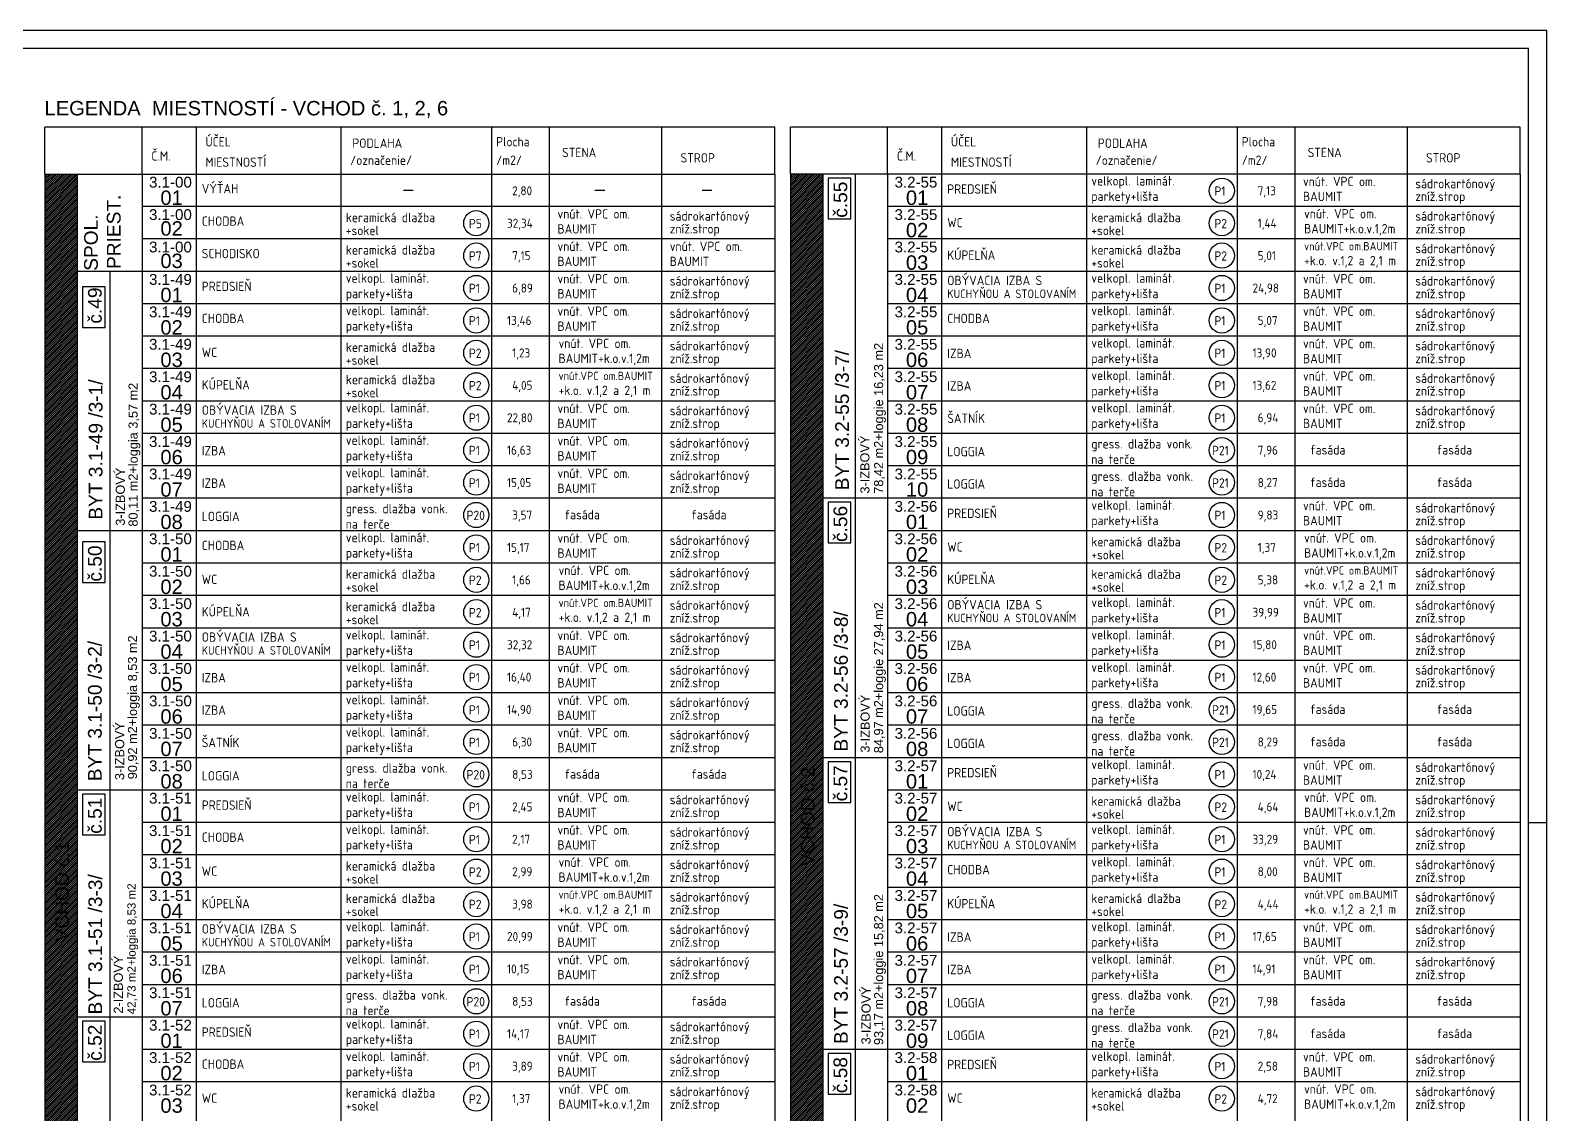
# Model space of a CAD drawing. Extents: x 4511820 to 5180432, y -1526536 to -944957.
# Drawn here: x 5043985 to 5065037, y -1148524 to -1133488 of the extents above; entities that cross this region are included whole.
import ezdxf

# ---------------------------------------------------------------- set-up
doc = ezdxf.new("R2010")
doc.units = 0
doc.header["$MEASUREMENT"] = 0
for name, color, linetype in [('MÚRY', 1, 'CONTINUOUS'), ('TENKÁ', 7, 'CONTINUOUS'), ('ŠRAFY', 82, 'CONTINUOUS')]:
    doc.layers.add(name, color=color, linetype=linetype)
doc.styles.add('ARIAL', font='arial.ttf')
doc.styles.add('Style-Arial', font='arial.ttf')
doc.styles.add('STYLE1', font='isocp.shx')

msp = doc.modelspace()

# ---------------------------------------------------------------- hatches: boundary and pattern name
at = {"layer": 'ŠRAFY'}
h = msp.add_hatch(dxfattribs=at)
h.set_pattern_fill('ANSI31', color=132, scale=150)
h.set_pattern_definition([(45, (150, 220.894), (-13.25825215, 13.25825215), [])])
h.paths.add_polyline_path([(5044187, -1155283.522), (5044637, -1155283.522), (5044637, -1135483.522), (5044187, -1135483.522)])
h.paths.add_polyline_path([(5044281.769, -1146178.577), (5044281.769, -1144747.097), (5044573.379, -1144747.097), (5044573.379, -1146178.577)], flags=24)
h = msp.add_hatch(dxfattribs=at)
h.set_pattern_fill('ANSI31', color=213, scale=150)
h.set_pattern_definition([(45, (0, 220.894), (-13.25825215, 13.25825215), [])])
h.paths.add_polyline_path([(5054987, -1152133.522), (5054987, -1135483.522), (5054537, -1135483.522), (5054537, -1152133.522)])
h.paths.add_polyline_path([(5054631.769, -1145140.077), (5054631.769, -1143673.863), (5054923.379, -1143673.863), (5054923.379, -1145140.077)], flags=24)

# ---------------------------------------------------------------- linework, layer by layer
at = {"layer": 'MÚRY', "ltscale": 0.25}
for p, q in [((5054319.714, -1134833.522), (5044187, -1134833.522)), ((5044187, -1135483.522), (5044187, -1134833.522)), ((5045537, -1135483.522), (5045537, -1134833.522)), ((5054319.714, -1135483.522), (5054319.714, -1134833.522)), ((5064669.714, -1134833.522), (5054537, -1134833.522)), ((5054537, -1135483.522), (5054537, -1134833.522)), ((5055887, -1135483.522), (5055887, -1134833.522)), ((5064669.714, -1135483.522), (5064669.714, -1134833.522)), ((5044187, -1135483.522), (5054319.714, -1135483.522)), ((5064669.714, -1135483.522), (5054537, -1135483.522)), ((5054319.714, -1136833.522), (5044637, -1136833.522)), ((5064669.714, -1139983.522), (5054987, -1139983.522)), ((5054319.714, -1140433.522), (5044637, -1140433.522)), ((5064669.714, -1143583.522), (5054987, -1143583.522)), ((5054319.714, -1144033.522), (5044637, -1144033.522)), ((5054319.714, -1147183.522), (5044637, -1147183.522)), ((5064669.714, -1147633.522), (5054987, -1147633.522))]:
    msp.add_line(p, q, dxfattribs=at)
at = {"layer": 'TENKÁ', "color": 7}
for p, q in [((5065037, -1133488.497), (4975746, -1133488.497)), ((5065037, -1174183.522), (5065037, -1133488.497)), ((5064787, -1133738.497), (4975996, -1133738.497)), ((5064787, -1173933.522), (5064787, -1133738.497))]:
    msp.add_line(p, q, dxfattribs=at)
at = {"layer": 'TENKÁ', "linetype": 'Continuous'}
for p, q in [((5046287, -1134833.522), (5046287, -1161583.522)), ((5056637, -1134833.522), (5056637, -1159333.522)), ((5054319.714, -1135933.522), (5045537, -1135933.522)), ((5054319.714, -1136383.522), (5045537, -1136383.522))]:
    msp.add_line(p, q, dxfattribs=at)
at = {"layer": 'TENKÁ', "ltscale": 0.25}
for p, q in [((5048296.88, -1134833.522), (5048296.88, -1161583.522)), ((5050390.188, -1134833.522), (5050390.188, -1161583.522)), ((5051195.393, -1161583.522), (5051195.393, -1134833.522)), ((5052754.225, -1161583.522), (5052754.225, -1134833.522)), ((5058646.88, -1134833.522), (5058646.88, -1159333.522)), ((5060740.188, -1134833.522), (5060740.188, -1159333.522)), ((5061545.393, -1159333.522), (5061545.393, -1134833.522)), ((5063104.225, -1159333.522), (5063104.225, -1134833.522)), ((5044187, -1135483.522), (5044187, -1161583.522)), ((5044637, -1135483.522), (5044637, -1161583.522)), ((5045537, -1135483.522), (5045537, -1161583.522)), ((5054319.714, -1135483.522), (5054319.714, -1161583.522)), ((5054537, -1135483.522), (5054537, -1159333.522)), ((5054987, -1135483.522), (5054987, -1159333.522)), ((5055437, -1135483.522), (5055437, -1152133.522)), ((5055887, -1135483.522), (5055887, -1159333.522)), ((5064669.714, -1135483.522), (5064669.714, -1159333.522)), ((5064034.174, -1135933.522), (5055887, -1135933.522)), ((5064669.714, -1135933.522), (5055887, -1135933.522)), ((5064034.174, -1136383.522), (5055887, -1136383.522)), ((5064669.714, -1136383.522), (5055887, -1136383.522)), ((5045087, -1136833.522), (5045087, -1155283.522)), ((5064034.174, -1136833.522), (5055887, -1136833.522)), ((5064669.714, -1136833.522), (5055887, -1136833.522)), ((5053684.174, -1137283.522), (5045537, -1137283.522)), ((5054319.714, -1137283.522), (5045537, -1137283.522)), ((5064034.174, -1137283.522), (5055887, -1137283.522)), ((5064669.714, -1137283.522), (5055887, -1137283.522)), ((5053684.174, -1137733.522), (5045537, -1137733.522)), ((5054319.714, -1137733.522), (5045537, -1137733.522)), ((5064034.174, -1137733.522), (5055887, -1137733.522)), ((5064669.714, -1137733.522), (5055887, -1137733.522)), ((5053684.174, -1138183.522), (5045537, -1138183.522)), ((5054319.714, -1138183.522), (5045537, -1138183.522)), ((5064669.714, -1138183.522), (5055887, -1138183.522)), ((5053684.174, -1138633.522), (5045537, -1138633.522)), ((5054319.714, -1138633.522), (5045537, -1138633.522)), ((5064669.714, -1138633.522), (5055887, -1138633.522)), ((5053684.174, -1139083.522), (5045537, -1139083.522)), ((5054319.714, -1139083.522), (5045537, -1139083.522)), ((5064669.714, -1139083.522), (5055887, -1139083.522)), ((5054319.714, -1139533.522), (5045537, -1139533.522)), ((5064669.714, -1139533.522), (5055887, -1139533.522)), ((5054319.714, -1139983.522), (5045537, -1139983.522)), ((5064034.174, -1140433.522), (5055887, -1140433.522)), ((5064669.714, -1140433.522), (5055887, -1140433.522)), ((5053684.174, -1140883.522), (5045537, -1140883.522)), ((5054319.714, -1140883.522), (5045537, -1140883.522)), ((5064034.174, -1140883.522), (5055887, -1140883.522)), ((5064669.714, -1140883.522), (5055887, -1140883.522)), ((5053684.174, -1141333.522), (5045537, -1141333.522)), ((5054319.714, -1141333.522), (5045537, -1141333.522)), ((5064034.174, -1141333.522), (5055887, -1141333.522)), ((5064669.714, -1141333.522), (5055887, -1141333.522)), ((5053684.174, -1141783.522), (5045537, -1141783.522)), ((5054319.714, -1141783.522), (5045537, -1141783.522)), ((5064034.174, -1141783.522), (5055887, -1141783.522)), ((5064669.714, -1141783.522), (5055887, -1141783.522)), ((5053684.174, -1142233.522), (5045537, -1142233.522)), ((5054319.714, -1142233.522), (5045537, -1142233.522)), ((5064034.174, -1142233.522), (5055887, -1142233.522)), ((5064669.714, -1142233.522), (5055887, -1142233.522)), ((5053684.174, -1142683.522), (5045537, -1142683.522)), ((5054319.714, -1142683.522), (5045537, -1142683.522)), ((5064669.714, -1142683.522), (5055887, -1142683.522)), ((5054319.714, -1143133.522), (5045537, -1143133.522)), ((5064669.714, -1143133.522), (5055887, -1143133.522)), ((5054319.714, -1143583.522), (5045537, -1143583.522)), ((5064034.174, -1144033.522), (5055887, -1144033.522)), ((5064669.714, -1144033.522), (5055887, -1144033.522)), ((5054319.714, -1144483.522), (5045537, -1144483.522)), ((5064034.174, -1144483.522), (5055887, -1144483.522)), ((5064669.714, -1144483.522), (5055887, -1144483.522)), ((5064787, -1144483.522), (5065037, -1144483.522)), ((5053684.174, -1144933.522), (5045537, -1144933.522)), ((5054319.714, -1144933.522), (5045537, -1144933.522)), ((5064034.174, -1144933.522), (5055887, -1144933.522)), ((5064669.714, -1144933.522), (5055887, -1144933.522)), ((5053684.174, -1145383.522), (5045537, -1145383.522)), ((5054319.714, -1145383.522), (5045537, -1145383.522)), ((5064034.174, -1145383.522), (5055887, -1145383.522)), ((5064669.714, -1145383.522), (5055887, -1145383.522)), ((5053684.174, -1145833.522), (5045537, -1145833.522)), ((5054319.714, -1145833.522), (5045537, -1145833.522)), ((5064034.174, -1145833.522), (5055887, -1145833.522)), ((5064669.714, -1145833.522), (5055887, -1145833.522)), ((5053684.174, -1146283.522), (5045537, -1146283.522)), ((5054319.714, -1146283.522), (5045537, -1146283.522)), ((5064669.714, -1146283.522), (5055887, -1146283.522)), ((5053684.174, -1146733.522), (5045537, -1146733.522)), ((5054319.714, -1146733.522), (5045537, -1146733.522)), ((5064669.714, -1146733.522), (5055887, -1146733.522)), ((5064669.714, -1147183.522), (5055887, -1147183.522)), ((5053684.174, -1147633.522), (5045537, -1147633.522)), ((5054319.714, -1147633.522), (5045537, -1147633.522)), ((5053684.174, -1148083.522), (5045537, -1148083.522)), ((5054319.714, -1148083.522), (5045537, -1148083.522)), ((5064034.174, -1148083.522), (5055887, -1148083.522)), ((5064669.714, -1148083.522), (5055887, -1148083.522))]:
    msp.add_line(p, q, dxfattribs=at)
at = {"layer": 'TENKÁ'}
for p, q in [((5049164.714, -1135708.606), (5049302.214, -1135708.606)), ((5051823.714, -1135708.606), (5051961.214, -1135708.606)), ((5053310.714, -1135708.606), (5053448.214, -1135708.606))]:
    msp.add_line(p, q, dxfattribs=at)
at = {"layer": 'TENKÁ', "ltscale": 0.25}
for points in [[(5055376.214, -1135539.106), (5055060.214, -1135539.106), (5055060.214, -1136103.606), (5055376.214, -1136103.606)], [(5055376.214, -1140039.106), (5055060.214, -1140039.106), (5055060.214, -1140603.606), (5055376.214, -1140603.606)], [(5055376.214, -1143639.106), (5055060.214, -1143639.106), (5055060.214, -1144203.606), (5055376.214, -1144203.606)], [(5045026.214, -1144089.106), (5044710.214, -1144089.106), (5044710.214, -1144653.606), (5045026.214, -1144653.606)], [(5045026.214, -1147239.106), (5044710.214, -1147239.106), (5044710.214, -1147803.606), (5045026.214, -1147803.606)], [(5055376.214, -1147689.106), (5055060.214, -1147689.106), (5055060.214, -1148253.606), (5055376.214, -1148253.606)]]:
    msp.add_lwpolyline(points, close=True, dxfattribs=at)
at = {"layer": 'TENKÁ'}
for points in [[(5045026.214, -1137046.106), (5044710.214, -1137046.106), (5044710.214, -1137610.606), (5045026.214, -1137610.606)], [(5045026.214, -1140588.606), (5044710.214, -1140588.606), (5044710.214, -1141153.106), (5045026.214, -1141153.106)]]:
    msp.add_lwpolyline(points, close=True, dxfattribs=at)
at = {"layer": 'TENKÁ', "ltscale": 0.25}
for centre in [(5060526.714, -1135714.797), (5050176.714, -1136164.797), (5060526.714, -1136164.797), (5050176.714, -1136614.797), (5060526.714, -1136614.797), (5050176.714, -1137064.797), (5060526.714, -1137064.797), (5050176.714, -1137514.797), (5060526.714, -1137514.797), (5050176.714, -1137964.797), (5060526.714, -1137964.797), (5050176.714, -1138414.797), (5060526.714, -1138414.797), (5050176.714, -1138864.797), (5060526.714, -1138864.797), (5050176.714, -1139314.797), (5060526.714, -1139314.797), (5050176.714, -1139764.797), (5060526.714, -1139764.797), (5050176.714, -1140214.797), (5060526.714, -1140214.797), (5050176.714, -1140664.797), (5060526.714, -1140664.797), (5050176.714, -1141114.797), (5060526.714, -1141114.797), (5050176.714, -1141564.797), (5060526.714, -1141564.797), (5050176.714, -1142014.797), (5060526.714, -1142014.797), (5050176.714, -1142464.797), (5060526.714, -1142464.797), (5050176.714, -1142914.797), (5060526.714, -1142914.797), (5050176.714, -1143364.797), (5060526.714, -1143364.797), (5050176.714, -1143814.797), (5060526.714, -1143814.797), (5050176.714, -1144264.797), (5060526.714, -1144264.797), (5050176.714, -1144714.797), (5060526.714, -1144714.797), (5050176.714, -1145164.797), (5060526.714, -1145164.797), (5050176.714, -1145614.797), (5060526.714, -1145614.797), (5050176.714, -1146064.797), (5060526.714, -1146064.797), (5050176.714, -1146514.797), (5060526.714, -1146514.797), (5050176.714, -1146964.797), (5060526.714, -1146964.797), (5050176.714, -1147414.797), (5060526.714, -1147414.797), (5050176.714, -1147864.797), (5060526.714, -1147864.797), (5050176.714, -1148314.797), (5060526.714, -1148314.797)]:
    msp.add_circle(centre, 175, dxfattribs=at)

# ---------------------------------------------------------------- texts
at = {"layer": 'MÚRY', "color": 0, "ltscale": 0.25, "style": 'Style-Arial'}
msp.add_text('LEGENDA  MIESTNOSTÍ - VCHOD č. 1, 2, 6  ', height=200, dxfattribs=at).set_placement((5044182.203, -1134668.801))
at = {"layer": 'TENKÁ', "linetype": 'Continuous', "style": 'STYLE1'}
for s, height, p in [('ÚČEL ', 130, (5046416.135, -1135099.742)), ('PODLAHA', 130, (5048455.452, -1135119.761)), ('Plocha', 130, (5050453.09, -1135098.908)), ('ÚČEL ', 130, (5056766.135, -1135099.742)), ('PODLAHA', 130, (5058805.452, -1135119.761)), ('Plocha', 130, (5060803.09, -1135098.908)), ('Č.M.', 130, (5045666.135, -1135297.305)), ('MIESTNOSTÍ', 130, (5046416.135, -1135383.202)), ('/označenie/', 130, (5048425.958, -1135356.122)), ('/m2/', 130, (5050453.09, -1135356.122)), ('STENA', 130, (5051368.395, -1135249.053)), ('STROP', 130, (5053012.338, -1135323.168)), ('Č.M.', 130, (5056016.135, -1135297.305)), ('MIESTNOSTÍ', 130, (5056766.135, -1135383.202)), ('/označenie/', 130, (5058775.958, -1135356.122)), ('/m2/', 130, (5060803.09, -1135356.122)), ('STENA', 130, (5061718.395, -1135249.053)), ('STROP', 130, (5063362.338, -1135323.168)), ('VÝŤAH', 130, (5046365.377, -1135751.72)), ('PREDSIEŇ', 130, (5056715.377, -1135756.397)), ('CHODBA', 130, (5046365.377, -1136201.72)), ('keramická dlažba', 130, (5048365.45, -1136150.93)), ('WC', 130, (5056715.377, -1136222.677)), ('+sokel', 130, (5048365.45, -1136331.412)), ('SCHODISKO', 130, (5046365.377, -1136651.72)), ('keramická dlažba', 130, (5048365.45, -1136600.93)), ('KÚPELŇA', 130, (5056715.377, -1136673.747)), ('+sokel', 130, (5048365.45, -1136781.412)), ('PREDSIEŇ', 130, (5046365.377, -1137106.397)), ('OBÝVACIA IZBA S ', 130, (5056715.377, -1137024.474)), ('KUCHYŇOU A STOLOVANÍM', 118, (5056715.377, -1137203.474)), ('CHODBA', 130, (5046365.377, -1137551.72)), ('CHODBA', 130, (5056715.377, -1137551.72)), ('WC', 130, (5046365.377, -1138022.677)), ('IZBA', 130, (5056715.377, -1138038.111)), ('KÚPELŇA', 130, (5046365.377, -1138473.747)), ('IZBA', 130, (5056715.377, -1138488.111)), ('OBÝVACIA IZBA S ', 130, (5046365.377, -1138824.474)), ('KUCHYŇOU A STOLOVANÍM', 118, (5046365.377, -1139003.474)), ('ŠATNÍK', 130, (5056715.377, -1138938.111)), ('IZBA', 130, (5046365.377, -1139388.111)), ('LOGGIA', 130, (5056715.377, -1139399.474)), ('IZBA', 130, (5046365.377, -1139838.111)), ('LOGGIA', 130, (5056715.377, -1139849.474)), ('PREDSIEŇ', 130, (5056715.377, -1140256.397)), ('LOGGIA', 130, (5046365.377, -1140299.474)), ('CHODBA', 130, (5046365.377, -1140701.72)), ('WC', 130, (5056715.377, -1140722.677)), ('WC', 130, (5046365.377, -1141172.677)), ('KÚPELŇA', 130, (5056715.377, -1141173.747)), ('OBÝVACIA IZBA S ', 130, (5056715.377, -1141524.474)), ('KÚPELŇA', 130, (5046365.377, -1141623.747)), ('KUCHYŇOU A STOLOVANÍM', 118, (5056715.377, -1141703.474)), ('OBÝVACIA IZBA S ', 130, (5046365.377, -1141974.474)), ('KUCHYŇOU A STOLOVANÍM', 118, (5046365.377, -1142153.474)), ('IZBA', 130, (5056715.377, -1142088.111)), ('IZBA', 130, (5046365.377, -1142538.111)), ('IZBA', 130, (5056715.377, -1142538.111)), ('IZBA', 130, (5046365.377, -1142988.111)), ('LOGGIA', 130, (5056715.377, -1142999.474)), ('ŠATNÍK', 130, (5046365.377, -1143438.111)), ('LOGGIA', 130, (5056715.377, -1143449.474)), ('PREDSIEŇ', 130, (5056715.377, -1143856.397)), ('LOGGIA', 130, (5046365.377, -1143899.474)), ('PREDSIEŇ', 130, (5046365.377, -1144306.397)), ('WC', 130, (5056715.377, -1144322.677)), ('OBÝVACIA IZBA S ', 130, (5056715.377, -1144674.474)), ('CHODBA', 130, (5046365.377, -1144751.72)), ('KUCHYŇOU A STOLOVANÍM', 118, (5056715.377, -1144853.474)), ('WC', 130, (5046365.377, -1145222.677)), ('CHODBA', 130, (5056715.377, -1145201.72)), ('KÚPELŇA', 130, (5046365.377, -1145673.747)), ('KÚPELŇA', 130, (5056715.377, -1145673.747)), ('OBÝVACIA IZBA S ', 130, (5046365.377, -1146024.474)), ('IZBA', 130, (5056715.377, -1146138.111)), ('KUCHYŇOU A STOLOVANÍM', 118, (5046365.377, -1146203.474)), ('IZBA', 130, (5046365.377, -1146588.111)), ('IZBA', 130, (5056715.377, -1146588.111)), ('IZBA', 130, (5056715.377, -1146588.111)), ('LOGGIA', 130, (5046365.377, -1147049.474)), ('LOGGIA', 130, (5056715.377, -1147049.474)), ('PREDSIEŇ', 130, (5046365.377, -1147456.397)), ('LOGGIA', 130, (5056715.377, -1147499.474)), ('CHODBA', 130, (5046365.377, -1147901.72)), ('PREDSIEŇ', 130, (5056715.377, -1147906.397)), ('WC', 130, (5046365.377, -1148372.677)), ('WC', 130, (5056715.377, -1148372.677))]:
    msp.add_text(s, height=height, dxfattribs=at).set_placement(p)
at = {"layer": 'TENKÁ', "ltscale": 0.25, "style": 'STYLE1'}
for s, height, p in [('velkopl. laminát.', 130, (5058715.45, -1135642.397)), (' 2,80', 125, (5050603.607, -1135777.807)), ('parkety+lišta', 130, (5058715.45, -1135856.054)), ('P1', 130, (5060423.95, -1135785.054)), (' 7,13', 125, (5060953.607, -1135777.807)), ('vnút. VPC om.', 130, (5061654.107, -1135651.307)), ('sádrokartónový', 130, (5063212.939, -1135681.185)), ('zníž.strop', 130, (5063212.939, -1135857.895)), ('BAUMIT', 130, (5061654.107, -1135859.415)), ('P5', 130, (5050073.95, -1136235.054)), ('32,34', 125, (5050603.607, -1136227.807)), ('vnút. VPC om.', 130, (5051304.107, -1136101.307)), ('sádrokartónový', 130, (5052862.939, -1136131.185)), ('keramická dlažba', 130, (5058715.45, -1136150.93)), ('P2', 130, (5060423.95, -1136235.054)), (' 1,44', 125, (5060953.607, -1136227.807)), ('vnút. VPC om.', 130, (5061669.141, -1136098.244)), ('sádrokartónový', 130, (5063212.939, -1136131.185)), ('BAUMIT', 130, (5051304.107, -1136309.415)), ('zníž.strop', 130, (5052862.939, -1136307.895)), ('+sokel', 130, (5058715.45, -1136331.412)), ('BAUMIT+k.o.v.1,2m', 130, (5061669.141, -1136306.352)), ('zníž.strop', 130, (5063212.939, -1136307.895)), ('P7', 130, (5050073.95, -1136685.054)), (' 7,15', 125, (5050603.607, -1136677.807)), ('vnút. VPC om.', 130, (5051304.107, -1136551.307)), ('vnút. VPC om.', 130, (5052862.939, -1136551.307)), ('keramická dlažba', 130, (5058715.45, -1136600.93)), ('P2', 130, (5060423.95, -1136685.054)), (' 5,01', 125, (5060953.607, -1136677.807)), ('vnút.VPC om.BAUMIT', 115, (5061669.141, -1136541.936)), ('sádrokartónový', 130, (5063212.939, -1136581.185)), ('BAUMIT', 130, (5051304.107, -1136759.415)), ('BAUMIT', 130, (5052862.939, -1136759.415)), ('+sokel', 130, (5058715.45, -1136781.412)), ('+k.o. v.1,2 a 2,1 m', 130, (5061669.141, -1136750.045)), ('zníž.strop', 130, (5063212.939, -1136757.895)), ('velkopl. laminát.', 130, (5048365.45, -1136992.397)), ('vnút. VPC om.', 130, (5051304.107, -1137001.307)), ('sádrokartónový', 130, (5052862.939, -1137031.185)), ('velkopl. laminát.', 130, (5058715.45, -1136992.397)), ('vnút. VPC om.', 130, (5061654.107, -1137001.307)), ('sádrokartónový', 130, (5063212.939, -1137031.185)), ('parkety+lišta', 130, (5048365.45, -1137206.054)), ('P1', 130, (5050073.95, -1137135.054)), (' 6,89', 125, (5050603.607, -1137127.807)), ('BAUMIT', 130, (5051304.107, -1137209.415)), ('zníž.strop', 130, (5052862.939, -1137207.895)), ('parkety+lišta', 130, (5058715.45, -1137206.054)), ('P1', 130, (5060423.95, -1137135.054)), ('24,98', 125, (5060953.607, -1137127.807)), ('BAUMIT', 130, (5061654.107, -1137209.415)), ('zníž.strop', 130, (5063212.939, -1137207.895)), ('velkopl. laminát.', 130, (5048365.45, -1137442.397)), ('vnút. VPC om.', 130, (5051304.107, -1137451.307)), ('sádrokartónový', 130, (5052862.939, -1137481.185)), ('velkopl. laminát.', 130, (5058715.45, -1137442.397)), ('vnút. VPC om.', 130, (5061654.107, -1137451.307)), ('sádrokartónový', 130, (5063212.939, -1137481.185)), ('parkety+lišta', 130, (5048365.45, -1137656.054)), ('P1', 130, (5050073.95, -1137585.054)), ('13,46', 125, (5050603.607, -1137577.807)), ('BAUMIT', 130, (5051304.107, -1137659.415)), ('zníž.strop', 130, (5052862.939, -1137657.895)), ('parkety+lišta', 130, (5058715.45, -1137656.054)), ('P1', 130, (5060423.95, -1137585.054)), (' 5,07', 125, (5060953.607, -1137577.807)), ('BAUMIT', 130, (5061654.107, -1137659.415)), ('zníž.strop', 130, (5063212.939, -1137657.895)), ('keramická dlažba', 130, (5048365.45, -1137950.93)), ('vnút. VPC om.', 130, (5051319.141, -1137898.244)), ('sádrokartónový', 130, (5052862.939, -1137931.185)), ('velkopl. laminát.', 130, (5058715.45, -1137892.397)), ('vnút. VPC om.', 130, (5061654.107, -1137901.307)), ('sádrokartónový', 130, (5063212.939, -1137931.185)), ('+sokel', 130, (5048365.45, -1138131.412)), ('P2', 130, (5050073.95, -1138035.054)), (' 1,23', 125, (5050603.607, -1138027.807)), ('BAUMIT+k.o.v.1,2m', 130, (5051319.141, -1138106.352)), ('zníž.strop', 130, (5052862.939, -1138107.895)), ('parkety+lišta', 130, (5058715.45, -1138106.054)), ('P1', 130, (5060423.95, -1138035.054)), ('13,90', 125, (5060953.607, -1138027.807)), ('BAUMIT', 130, (5061654.107, -1138109.415)), ('zníž.strop', 130, (5063212.939, -1138107.895)), ('vnút.VPC om.BAUMIT', 115, (5051319.141, -1138341.936)), ('sádrokartónový', 130, (5052862.939, -1138381.185)), ('velkopl. laminát.', 130, (5058715.45, -1138342.397)), ('vnút. VPC om.', 130, (5061654.107, -1138351.307)), ('sádrokartónový', 130, (5063212.939, -1138381.185)), ('+sokel', 130, (5048365.45, -1138581.412)), ('keramická dlažba', 130, (5048365.45, -1138400.93)), ('P2', 130, (5050073.95, -1138485.054)), (' 4,05', 125, (5050603.607, -1138477.807)), ('+k.o. v.1,2 a 2,1 m', 130, (5051319.141, -1138550.045)), ('zníž.strop', 130, (5052862.939, -1138557.895)), ('parkety+lišta', 130, (5058715.45, -1138556.054)), ('P1', 130, (5060423.95, -1138485.054)), ('13,62', 125, (5060953.607, -1138477.807)), ('BAUMIT', 130, (5061654.107, -1138559.415)), ('zníž.strop', 130, (5063212.939, -1138557.895)), ('velkopl. laminát.', 130, (5048365.45, -1138792.397)), ('vnút. VPC om.', 130, (5051304.107, -1138801.307)), ('velkopl. laminát.', 130, (5058715.45, -1138792.397)), ('vnút. VPC om.', 130, (5061654.107, -1138801.307)), ('parkety+lišta', 130, (5048365.45, -1139006.054)), ('P1', 130, (5050073.95, -1138935.054)), ('22,80', 125, (5050603.607, -1138927.807)), ('BAUMIT', 130, (5051304.107, -1139009.415)), ('sádrokartónový', 130, (5052862.939, -1138831.185)), ('zníž.strop', 130, (5052862.939, -1139007.895)), ('parkety+lišta', 130, (5058715.45, -1139006.054)), ('P1', 130, (5060423.95, -1138935.054)), (' 6,94', 125, (5060953.607, -1138927.807)), ('BAUMIT', 130, (5061654.107, -1139009.415)), ('sádrokartónový', 130, (5063212.939, -1138831.185)), ('zníž.strop', 130, (5063212.939, -1139007.895)), ('velkopl. laminát.', 130, (5048365.45, -1139242.397)), ('P1', 130, (5050073.95, -1139385.054)), ('16,63', 125, (5050603.607, -1139377.807)), ('vnút. VPC om.', 130, (5051304.107, -1139251.307)), ('sádrokartónový', 130, (5052862.939, -1139281.185)), ('gress. dlažba vonk.', 130, (5058715.45, -1139292.397)), ('P21', 130, (5060390.95, -1139385.054)), (' 7,96', 125, (5060953.607, -1139377.807)), ('fasáda', 130, (5061754.107, -1139375.571)), ('fasáda', 130, (5063512.939, -1139375.571)), ('parkety+lišta', 130, (5048365.45, -1139456.054)), ('BAUMIT', 130, (5051304.107, -1139459.415)), ('zníž.strop', 130, (5052862.939, -1139457.895)), ('na terče', 130, (5058715.45, -1139506.054)), ('velkopl. laminát.', 130, (5048365.45, -1139692.397)), ('P1', 130, (5050073.95, -1139835.054)), ('15,05', 125, (5050603.607, -1139827.807)), ('vnút. VPC om.', 130, (5051304.107, -1139701.307)), ('sádrokartónový', 130, (5052862.939, -1139731.185)), ('gress. dlažba vonk.', 130, (5058715.45, -1139742.397)), ('P21', 130, (5060390.95, -1139835.054)), (' 8,27', 125, (5060953.607, -1139827.807)), ('fasáda', 130, (5061754.107, -1139825.571)), ('fasáda', 130, (5063512.939, -1139825.571)), ('parkety+lišta', 130, (5048365.45, -1139906.054)), ('BAUMIT', 130, (5051304.107, -1139909.415)), ('zníž.strop', 130, (5052862.939, -1139907.895)), ('na terče', 130, (5058715.45, -1139956.054)), ('gress. dlažba vonk.', 130, (5048365.45, -1140192.397)), ('fasáda', 130, (5051404.107, -1140275.571)), ('fasáda', 130, (5053162.939, -1140275.571)), ('velkopl. laminát.', 130, (5058715.45, -1140142.397)), ('vnút. VPC om.', 130, (5061654.107, -1140151.307)), ('sádrokartónový', 130, (5063212.939, -1140181.185)), ('na terče', 130, (5048365.45, -1140406.054)), ('P20', 130, (5050040.95, -1140285.054)), (' 3,57', 125, (5050603.607, -1140277.807)), ('parkety+lišta', 130, (5058715.45, -1140356.054)), ('P1', 130, (5060423.95, -1140285.054)), (' 9,83', 125, (5060953.607, -1140277.807)), ('BAUMIT', 130, (5061654.107, -1140359.415)), ('zníž.strop', 130, (5063212.939, -1140357.895)), ('velkopl. laminát.', 130, (5048365.45, -1140592.397)), ('vnút. VPC om.', 130, (5051304.107, -1140601.307)), ('sádrokartónový', 130, (5052862.939, -1140631.185)), ('keramická dlažba', 130, (5058715.45, -1140650.93)), ('vnút. VPC om.', 130, (5061669.141, -1140598.244)), ('sádrokartónový', 130, (5063212.939, -1140631.185)), ('parkety+lišta', 130, (5048365.45, -1140806.054)), ('P1', 130, (5050073.95, -1140735.054)), ('15,17', 125, (5050603.607, -1140727.807)), ('BAUMIT', 130, (5051304.107, -1140809.415)), ('zníž.strop', 130, (5052862.939, -1140807.895)), ('+sokel', 130, (5058715.45, -1140831.412)), ('P2', 130, (5060423.95, -1140735.054)), (' 1,37', 125, (5060953.607, -1140727.807)), ('BAUMIT+k.o.v.1,2m', 130, (5061669.141, -1140806.352)), ('zníž.strop', 130, (5063212.939, -1140807.895)), ('keramická dlažba', 130, (5048365.45, -1141100.93)), ('vnút. VPC om.', 130, (5051319.141, -1141048.244)), ('sádrokartónový', 130, (5052862.939, -1141081.185)), ('keramická dlažba', 130, (5058715.45, -1141100.93)), ('vnút.VPC om.BAUMIT', 115, (5061669.141, -1141041.936)), ('sádrokartónový', 130, (5063212.939, -1141081.185)), ('+sokel', 130, (5048365.45, -1141281.412)), ('P2', 130, (5050073.95, -1141185.054)), (' 1,66', 125, (5050603.607, -1141177.807)), ('BAUMIT+k.o.v.1,2m', 130, (5051319.141, -1141256.352)), ('zníž.strop', 130, (5052862.939, -1141257.895)), ('+sokel', 130, (5058715.45, -1141281.412)), ('P2', 130, (5060423.95, -1141185.054)), (' 5,38', 125, (5060953.607, -1141177.807)), ('+k.o. v.1,2 a 2,1 m', 130, (5061669.141, -1141250.045)), ('zníž.strop', 130, (5063212.939, -1141257.895)), ('vnút.VPC om.BAUMIT', 115, (5051319.141, -1141491.936)), ('sádrokartónový', 130, (5052862.939, -1141531.185)), ('velkopl. laminát.', 130, (5058715.45, -1141492.397)), ('vnút. VPC om.', 130, (5061654.107, -1141501.307)), ('sádrokartónový', 130, (5063212.939, -1141531.185)), ('+sokel', 130, (5048365.45, -1141731.412)), ('keramická dlažba', 130, (5048365.45, -1141550.93)), ('P2', 130, (5050073.95, -1141635.054)), (' 4,17', 125, (5050603.607, -1141627.807)), ('+k.o. v.1,2 a 2,1 m', 130, (5051319.141, -1141700.045)), ('zníž.strop', 130, (5052862.939, -1141707.895)), ('parkety+lišta', 130, (5058715.45, -1141706.054)), ('P1', 130, (5060423.95, -1141635.054)), ('39,99', 125, (5060953.607, -1141627.807)), ('BAUMIT', 130, (5061654.107, -1141709.415)), ('zníž.strop', 130, (5063212.939, -1141707.895)), ('velkopl. laminát.', 130, (5048365.45, -1141942.397)), ('vnút. VPC om.', 130, (5051304.107, -1141951.307)), ('velkopl. laminát.', 130, (5058715.45, -1141942.397)), ('vnút. VPC om.', 130, (5061654.107, -1141951.307)), ('parkety+lišta', 130, (5048365.45, -1142156.054)), ('P1', 130, (5050073.95, -1142085.054)), ('32,32', 125, (5050603.607, -1142077.807)), ('BAUMIT', 130, (5051304.107, -1142159.415)), ('sádrokartónový', 130, (5052862.939, -1141981.185)), ('zníž.strop', 130, (5052862.939, -1142157.895)), ('parkety+lišta', 130, (5058715.45, -1142156.054)), ('P1', 130, (5060423.95, -1142085.054)), ('15,80', 125, (5060953.607, -1142077.807)), ('BAUMIT', 130, (5061654.107, -1142159.415)), ('sádrokartónový', 130, (5063212.939, -1141981.185)), ('zníž.strop', 130, (5063212.939, -1142157.895)), ('velkopl. laminát.', 130, (5048365.45, -1142392.397)), ('P1', 130, (5050073.95, -1142535.054)), ('16,40', 125, (5050603.607, -1142527.807)), ('vnút. VPC om.', 130, (5051304.107, -1142401.307)), ('sádrokartónový', 130, (5052862.939, -1142431.185)), ('velkopl. laminát.', 130, (5058715.45, -1142392.397)), ('P1', 130, (5060423.95, -1142535.054)), ('12,60', 125, (5060953.607, -1142527.807)), ('vnút. VPC om.', 130, (5061654.107, -1142401.307)), ('sádrokartónový', 130, (5063212.939, -1142431.185)), ('parkety+lišta', 130, (5048365.45, -1142606.054)), ('BAUMIT', 130, (5051304.107, -1142609.415)), ('zníž.strop', 130, (5052862.939, -1142607.895)), ('parkety+lišta', 130, (5058715.45, -1142606.054)), ('BAUMIT', 130, (5061654.107, -1142609.415)), ('zníž.strop', 130, (5063212.939, -1142607.895)), ('velkopl. laminát.', 130, (5048365.45, -1142842.397)), ('P1', 130, (5050073.95, -1142985.054)), ('14,90', 125, (5050603.607, -1142977.807)), ('vnút. VPC om.', 130, (5051304.107, -1142851.307)), ('sádrokartónový', 130, (5052862.939, -1142881.185)), ('gress. dlažba vonk.', 130, (5058715.45, -1142892.397)), ('P21', 130, (5060390.95, -1142985.054)), ('19,65', 125, (5060953.607, -1142977.807)), ('fasáda', 130, (5061754.107, -1142975.571)), ('fasáda', 130, (5063512.939, -1142975.571)), ('parkety+lišta', 130, (5048365.45, -1143056.054)), ('BAUMIT', 130, (5051304.107, -1143059.415)), ('zníž.strop', 130, (5052862.939, -1143057.895)), ('na terče', 130, (5058715.45, -1143106.054)), ('velkopl. laminát.', 130, (5048365.45, -1143292.397)), ('P1', 130, (5050073.95, -1143435.054)), (' 6,30', 125, (5050603.607, -1143427.807)), ('vnút. VPC om.', 130, (5051304.107, -1143301.307)), ('sádrokartónový', 130, (5052862.939, -1143331.185)), ('gress. dlažba vonk.', 130, (5058715.45, -1143342.397)), ('P21', 130, (5060390.95, -1143435.054)), (' 8,29', 125, (5060953.607, -1143427.807)), ('fasáda', 130, (5061754.107, -1143425.571)), ('fasáda', 130, (5063512.939, -1143425.571)), ('parkety+lišta', 130, (5048365.45, -1143506.054)), ('BAUMIT', 130, (5051304.107, -1143509.415)), ('zníž.strop', 130, (5052862.939, -1143507.895)), ('na terče', 130, (5058715.45, -1143556.054)), ('gress. dlažba vonk.', 130, (5048365.45, -1143792.397)), ('velkopl. laminát.', 130, (5058715.45, -1143742.397)), ('vnút. VPC om.', 130, (5061654.107, -1143751.307)), ('sádrokartónový', 130, (5063212.939, -1143781.185)), ('na terče', 130, (5048365.45, -1144006.054)), ('P20', 130, (5050040.95, -1143885.054)), (' 8,53', 125, (5050603.607, -1143877.807)), ('fasáda', 130, (5051404.107, -1143875.571)), ('fasáda', 130, (5053162.939, -1143875.571)), ('parkety+lišta', 130, (5058715.45, -1143956.054)), ('P1', 130, (5060423.95, -1143885.054)), ('10,24', 125, (5060953.607, -1143877.807)), ('BAUMIT', 130, (5061654.107, -1143959.415)), ('zníž.strop', 130, (5063212.939, -1143957.895)), ('velkopl. laminát.', 130, (5048365.45, -1144192.397)), ('vnút. VPC om.', 130, (5051304.107, -1144201.307)), ('sádrokartónový', 130, (5052862.939, -1144231.185)), ('keramická dlažba', 130, (5058715.45, -1144250.93)), ('vnút. VPC om.', 130, (5061669.141, -1144198.244)), ('sádrokartónový', 130, (5063212.939, -1144231.185)), ('parkety+lišta', 130, (5048365.45, -1144406.054)), ('P1', 130, (5050073.95, -1144335.054)), (' 2,45', 125, (5050603.607, -1144327.807)), ('BAUMIT', 130, (5051304.107, -1144409.415)), ('zníž.strop', 130, (5052862.939, -1144407.895)), ('+sokel', 130, (5058715.45, -1144431.412)), ('P2', 130, (5060423.95, -1144335.054)), (' 4,64', 125, (5060953.607, -1144327.807)), ('BAUMIT+k.o.v.1,2m', 130, (5061669.141, -1144406.352)), ('zníž.strop', 130, (5063212.939, -1144407.895)), ('velkopl. laminát.', 130, (5048365.45, -1144642.397)), ('vnút. VPC om.', 130, (5051304.107, -1144651.307)), ('sádrokartónový', 130, (5052862.939, -1144681.185)), ('velkopl. laminát.', 130, (5058715.45, -1144642.397)), ('vnút. VPC om.', 130, (5061654.107, -1144651.307)), ('sádrokartónový', 130, (5063212.939, -1144681.185)), ('parkety+lišta', 130, (5048365.45, -1144856.054)), ('P1', 130, (5050073.95, -1144785.054)), (' 2,17', 125, (5050603.607, -1144777.807)), ('BAUMIT', 130, (5051304.107, -1144859.415)), ('zníž.strop', 130, (5052862.939, -1144857.895)), ('parkety+lišta', 130, (5058715.45, -1144856.054)), ('P1', 130, (5060423.95, -1144785.054)), ('33,29', 125, (5060953.607, -1144777.807)), ('BAUMIT', 130, (5061654.107, -1144859.415)), ('zníž.strop', 130, (5063212.939, -1144857.895)), ('vnút. VPC om.', 130, (5051319.141, -1145098.244)), ('velkopl. laminát.', 130, (5058715.45, -1145092.397)), ('vnút. VPC om.', 130, (5061654.107, -1145101.307)), ('+sokel', 130, (5048365.45, -1145331.412)), ('keramická dlažba', 130, (5048365.45, -1145150.93)), ('P2', 130, (5050073.95, -1145235.054)), (' 2,99', 125, (5050603.607, -1145227.807)), ('BAUMIT+k.o.v.1,2m', 130, (5051319.141, -1145306.352)), ('sádrokartónový', 130, (5052862.939, -1145131.185)), ('zníž.strop', 130, (5052862.939, -1145307.895)), ('parkety+lišta', 130, (5058715.45, -1145306.054)), ('P1', 130, (5060423.95, -1145235.054)), (' 8,00', 125, (5060953.607, -1145227.807)), ('BAUMIT', 130, (5061654.107, -1145309.415)), ('sádrokartónový', 130, (5063212.939, -1145131.185)), ('zníž.strop', 130, (5063212.939, -1145307.895)), ('keramická dlažba', 130, (5048365.45, -1145600.93)), ('P2', 130, (5050073.95, -1145685.054)), (' 3,98', 125, (5050603.607, -1145677.807)), ('vnút.VPC om.BAUMIT', 115, (5051319.141, -1145541.936)), ('+k.o. v.1,2 a 2,1 m', 130, (5051319.141, -1145750.045)), ('sádrokartónový', 130, (5052862.939, -1145581.185)), ('keramická dlažba', 130, (5058715.45, -1145600.93)), ('P2', 130, (5060423.95, -1145685.054)), (' 4,44', 125, (5060953.607, -1145677.807)), ('vnút.VPC om.BAUMIT', 115, (5061669.141, -1145541.936)), ('+k.o. v.1,2 a 2,1 m', 130, (5061669.141, -1145750.045)), ('sádrokartónový', 130, (5063212.939, -1145581.185)), ('+sokel', 130, (5048365.45, -1145781.412)), ('zníž.strop', 130, (5052862.939, -1145757.895)), ('+sokel', 130, (5058715.45, -1145781.412)), ('zníž.strop', 130, (5063212.939, -1145757.895)), ('velkopl. laminát.', 130, (5048365.45, -1145992.397)), ('P1', 130, (5050073.95, -1146135.054)), ('20,99', 125, (5050603.607, -1146127.807)), ('vnút. VPC om.', 130, (5051304.107, -1146001.307)), ('sádrokartónový', 130, (5052862.939, -1146031.185)), ('velkopl. laminát.', 130, (5058715.45, -1145992.397)), ('P1', 130, (5060423.95, -1146135.054)), ('17,65', 125, (5060953.607, -1146127.807)), ('vnút. VPC om.', 130, (5061654.107, -1146001.307)), ('sádrokartónový', 130, (5063212.939, -1146031.185)), ('parkety+lišta', 130, (5048365.45, -1146206.054)), ('BAUMIT', 130, (5051304.107, -1146209.415)), ('zníž.strop', 130, (5052862.939, -1146207.895)), ('parkety+lišta', 130, (5058715.45, -1146206.054)), ('BAUMIT', 130, (5061654.107, -1146209.415)), ('zníž.strop', 130, (5063212.939, -1146207.895)), ('velkopl. laminát.', 130, (5048365.45, -1146442.397)), ('P1', 130, (5050073.95, -1146585.054)), ('10,15', 125, (5050603.607, -1146577.807)), ('vnút. VPC om.', 130, (5051304.107, -1146451.307)), ('sádrokartónový', 130, (5052862.939, -1146481.185)), ('velkopl. laminát.', 130, (5058715.45, -1146442.397)), ('P1', 130, (5060423.95, -1146585.054)), ('14,91', 125, (5060953.607, -1146577.807)), ('vnút. VPC om.', 130, (5061654.107, -1146451.307)), ('sádrokartónový', 130, (5063212.939, -1146481.185)), ('parkety+lišta', 130, (5048365.45, -1146656.054)), ('BAUMIT', 130, (5051304.107, -1146659.415)), ('zníž.strop', 130, (5052862.939, -1146657.895)), ('parkety+lišta', 130, (5058715.45, -1146656.054)), ('BAUMIT', 130, (5061654.107, -1146659.415)), ('zníž.strop', 130, (5063212.939, -1146657.895)), ('gress. dlažba vonk.', 130, (5048365.45, -1146942.397)), ('gress. dlažba vonk.', 130, (5058715.45, -1146942.397)), ('na terče', 130, (5048365.45, -1147156.054)), ('P20', 130, (5050040.95, -1147035.054)), (' 8,53', 125, (5050603.607, -1147027.807)), ('fasáda', 130, (5051404.107, -1147025.571)), ('fasáda', 130, (5053162.939, -1147025.571)), ('na terče', 130, (5058715.45, -1147156.054)), ('P21', 130, (5060390.95, -1147035.054)), (' 7,98', 125, (5060953.607, -1147027.807)), ('fasáda', 130, (5061754.107, -1147025.571)), ('fasáda', 130, (5063512.939, -1147025.571)), ('velkopl. laminát.', 130, (5048365.45, -1147342.397)), ('vnút. VPC om.', 130, (5051304.107, -1147351.307)), ('sádrokartónový', 130, (5052862.939, -1147381.185)), ('gress. dlažba vonk.', 130, (5058715.45, -1147392.397)), ('parkety+lišta', 130, (5048365.45, -1147556.054)), ('P1', 130, (5050073.95, -1147485.054)), ('14,17', 125, (5050603.607, -1147477.807)), ('BAUMIT', 130, (5051304.107, -1147559.415)), ('zníž.strop', 130, (5052862.939, -1147557.895)), ('na terče', 130, (5058715.45, -1147606.054)), ('P21', 130, (5060390.95, -1147485.054)), (' 7,84', 125, (5060953.607, -1147477.807)), ('fasáda', 130, (5061754.107, -1147475.571)), ('fasáda', 130, (5063512.939, -1147475.571)), ('velkopl. laminát.', 130, (5048365.45, -1147792.397)), ('vnút. VPC om.', 130, (5051304.107, -1147801.307)), ('sádrokartónový', 130, (5052862.939, -1147831.185)), ('velkopl. laminát.', 130, (5058715.45, -1147792.397)), ('vnút. VPC om.', 130, (5061654.107, -1147801.307)), ('sádrokartónový', 130, (5063212.939, -1147831.185)), ('parkety+lišta', 130, (5048365.45, -1148006.054)), ('P1', 130, (5050073.95, -1147935.054)), (' 3,89', 125, (5050603.607, -1147927.807)), ('BAUMIT', 130, (5051304.107, -1148009.415)), ('zníž.strop', 130, (5052862.939, -1148007.895)), ('parkety+lišta', 130, (5058715.45, -1148006.054)), ('P1', 130, (5060423.95, -1147935.054)), (' 2,58', 125, (5060953.607, -1147927.807)), ('BAUMIT', 130, (5061654.107, -1148009.415)), ('zníž.strop', 130, (5063212.939, -1148007.895)), ('vnút. VPC om.', 130, (5051319.141, -1148248.244)), ('sádrokartónový', 130, (5052862.939, -1148281.185)), ('vnút. VPC om.', 130, (5061669.141, -1148248.244)), ('sádrokartónový', 130, (5063212.939, -1148281.185)), ('+sokel', 130, (5048365.45, -1148481.412)), ('keramická dlažba', 130, (5048365.45, -1148300.93)), ('P2', 130, (5050073.95, -1148385.054)), (' 1,37', 125, (5050603.607, -1148377.807)), ('BAUMIT+k.o.v.1,2m', 130, (5051319.141, -1148456.352)), ('zníž.strop', 130, (5052862.939, -1148457.895)), ('+sokel', 130, (5058715.45, -1148481.412)), ('keramická dlažba', 130, (5058715.45, -1148300.93)), ('P2', 130, (5060423.95, -1148385.054)), (' 4,72', 125, (5060953.607, -1148377.807)), ('BAUMIT+k.o.v.1,2m', 130, (5061669.141, -1148456.352)), ('zníž.strop', 130, (5063212.939, -1148457.895))]:
    msp.add_text(s, height=height, dxfattribs=at).set_placement(p)
at = {"layer": 'TENKÁ', "lineweight": 40, "ltscale": 0.25, "style": 'ARIAL'}
for s, height, p in [('3.1-00', 150, (5045633.769, -1135670.792)), ('01', 200, (5045791.311, -1135911.292)), ('3.2-55', 150, (5055983.769, -1135670.792)), ('01', 200, (5056141.311, -1135911.292)), ('3.1-00', 150, (5045633.769, -1136120.792)), ('02', 200, (5045791.311, -1136337.792)), ('3.2-55', 150, (5055983.769, -1136120.792)), ('02', 200, (5056141.311, -1136361.292)), ('3.1-00', 150, (5045633.769, -1136570.792)), ('3.2-55', 150, (5055983.769, -1136570.792)), ('03', 200, (5045791.311, -1136787.792)), ('03', 200, (5056141.311, -1136811.292)), ('3.1-49', 150, (5045633.769, -1137020.792)), ('3.2-55', 150, (5055983.769, -1137020.792)), ('01', 200, (5045791.311, -1137261.292)), ('04', 200, (5056141.311, -1137261.292)), ('3.1-49', 150, (5045633.769, -1137470.792)), ('3.2-55', 150, (5055983.769, -1137470.792)), ('02', 200, (5045791.311, -1137711.292)), ('05', 200, (5056141.311, -1137711.292)), ('3.1-49', 150, (5045633.769, -1137920.792)), ('3.2-55', 150, (5055983.769, -1137920.792)), ('03', 200, (5045791.311, -1138161.292)), ('06', 200, (5056141.311, -1138161.292)), ('3.1-49', 150, (5045633.769, -1138370.792)), ('3.2-55', 150, (5055983.769, -1138370.792)), ('04', 200, (5045791.311, -1138611.292)), ('07', 200, (5056141.311, -1138611.292)), ('3.1-49', 150, (5045633.769, -1138820.792)), ('3.2-55', 150, (5055983.769, -1138820.792)), ('05', 200, (5045791.311, -1139061.292)), ('08', 200, (5056141.311, -1139061.292)), ('3.1-49', 150, (5045633.769, -1139270.792)), ('3.2-55', 150, (5055983.769, -1139270.792)), ('06', 200, (5045791.311, -1139511.292)), ('09', 200, (5056141.311, -1139511.292)), ('3.1-49', 150, (5045633.769, -1139720.792)), ('3.2-55', 150, (5055983.769, -1139720.792)), ('07', 200, (5045791.311, -1139961.292)), ('10', 200, (5056141.311, -1139961.292)), ('3.1-49', 150, (5045633.769, -1140170.792)), ('3.2-56', 150, (5055983.769, -1140170.792)), ('3.2-56', 150, (5055983.769, -1140170.792)), ('08', 200, (5045791.311, -1140411.292)), ('01', 200, (5056141.311, -1140411.292)), ('3.1-50', 150, (5045633.769, -1140620.792)), ('3.2-56', 150, (5055983.769, -1140620.792)), ('01', 200, (5045791.311, -1140861.292)), ('02', 200, (5056141.311, -1140861.292)), ('3.1-50', 150, (5045633.769, -1141070.792)), ('3.2-56', 150, (5055983.769, -1141070.792)), ('02', 200, (5045791.311, -1141311.292)), ('03', 200, (5056141.311, -1141311.292)), ('3.1-50', 150, (5045633.769, -1141520.792)), ('3.2-56', 150, (5055983.769, -1141520.792)), ('03', 200, (5045791.311, -1141761.292)), ('04', 200, (5056141.311, -1141761.292)), ('3.1-50', 150, (5045633.769, -1141970.792)), ('3.2-56', 150, (5055983.769, -1141970.792)), ('04', 200, (5045791.311, -1142211.292)), ('05', 200, (5056141.311, -1142211.292)), ('3.1-50', 150, (5045633.769, -1142420.792)), ('05', 200, (5045791.311, -1142661.292)), ('3.2-56', 150, (5055983.769, -1142420.792)), ('06', 200, (5056141.311, -1142661.292)), ('3.1-50', 150, (5045633.769, -1142870.792)), ('3.2-56', 150, (5055983.769, -1142870.792)), ('06', 200, (5045791.311, -1143111.292)), ('07', 200, (5056141.311, -1143111.292)), ('3.1-50', 150, (5045633.769, -1143320.792)), ('3.2-56', 150, (5055983.769, -1143320.792)), ('07', 200, (5045791.311, -1143561.292)), ('08', 200, (5056141.311, -1143561.292)), ('3.1-50', 150, (5045633.769, -1143770.792)), ('3.2-57', 150, (5055983.769, -1143770.792)), ('08', 200, (5045791.311, -1144011.292)), ('01', 200, (5056141.311, -1144011.292)), ('3.1-51', 150, (5045633.769, -1144220.792)), ('3.2-57', 150, (5055983.769, -1144220.792)), ('01', 200, (5045791.311, -1144461.292)), ('02', 200, (5056141.311, -1144461.292)), ('3.1-51', 150, (5045633.769, -1144670.792)), ('3.2-57', 150, (5055983.769, -1144670.792)), ('02', 200, (5045791.311, -1144911.292)), ('03', 200, (5056141.311, -1144911.292)), ('3.1-51', 150, (5045633.769, -1145120.792)), ('3.2-57', 150, (5055983.769, -1145120.792)), ('03', 200, (5045791.311, -1145361.292)), ('04', 200, (5056141.311, -1145361.292)), ('3.1-51', 150, (5045633.769, -1145570.792)), ('04', 200, (5045791.311, -1145811.292)), ('3.2-57', 150, (5055983.769, -1145570.792)), ('05', 200, (5056141.311, -1145811.292)), ('3.1-51', 150, (5045633.769, -1146020.792)), ('3.2-57', 150, (5055983.769, -1146020.792)), ('05', 200, (5045791.311, -1146261.292)), ('06', 200, (5056141.311, -1146261.292)), ('3.1-51', 150, (5045633.769, -1146470.792)), ('3.2-57', 150, (5055983.769, -1146470.792)), ('06', 200, (5045791.311, -1146711.292)), ('07', 200, (5056141.311, -1146711.292)), ('3.1-51', 150, (5045633.769, -1146920.792)), ('3.2-57', 150, (5055983.769, -1146920.792)), ('07', 200, (5045791.311, -1147161.292)), ('08', 200, (5056141.311, -1147161.292)), ('3.1-52', 150, (5045633.769, -1147370.792)), ('3.2-57', 150, (5055983.769, -1147370.792)), ('01', 200, (5045791.311, -1147611.292)), ('09', 200, (5056141.311, -1147611.292)), ('3.1-52', 150, (5045633.769, -1147820.792)), ('3.2-58', 150, (5055983.769, -1147820.792)), ('02', 200, (5045791.311, -1148061.292)), ('01', 200, (5056141.311, -1148061.292)), ('3.1-52', 150, (5045633.769, -1148270.792)), ('3.2-58', 150, (5055983.769, -1148270.792)), ('03', 200, (5045791.311, -1148511.292)), ('02', 200, (5056141.311, -1148511.292))]:
    msp.add_text(s, height=height, dxfattribs=at).set_placement(p)
at = {"layer": 'TENKÁ', "ltscale": 0.25, "style": 'Style-Arial'}
for s, height, p in [('č.55', 190, (5055326.32, -1136089.631)), ('PRIEST.', 190, (5045238.323, -1136800.596)), ('SPOL.', 190, (5044922.375, -1136825.813)), ('č.49', 190, (5044976.32, -1137559.131)), ('BYT 3.2-55 /3-7/', 190, (5055350.139, -1139872.243)), ('78,42 m2+loggie 16,23 m2', 126.36, (5055825.43, -1139920.951)), ('BYT 3.1-49 /3-1/', 190, (5044987.353, -1140280.397)), ('80,11 m2+loggia 3,57 m2', 126.36, (5045475.43, -1140376.451)), ('3-IZBOVÝ ', 126.36, (5055634.93, -1139917.451)), ('3-IZBOVÝ ', 126.36, (5045297.93, -1140363.451)), ('č.56', 190, (5055326.32, -1140589.631)), ('č.50', 190, (5044976.32, -1141139.131)), ('BYT 3.2-56 /3-8/', 190, (5055334.639, -1143497.743)), ('84,97 m2+loggie 27,94 m2', 126.36, (5055825.43, -1143520.951)), ('BYT 3.1-50 /3-2/', 190, (5044976.139, -1143909.243)), ('90,92 m2+loggia 8,53 m2', 126.36, (5045466.93, -1143882.951)), ('3-IZBOVÝ ', 126.36, (5055637.93, -1143513.451)), ('3-IZBOVÝ ', 126.36, (5045288.93, -1143894.451)), ('VCHOD č.2', 190, (5054872.639, -1145093.743)), ('č.57', 190, (5055326.32, -1144189.631)), ('č.51', 190, (5044976.32, -1144639.631)), ('VCHOD č.1', 190, (5044522.639, -1146132.243)), ('BYT 3.1-51 /3-3/', 190, (5044981.639, -1147147.743)), ('42,73 m2+loggia 8,53 m2', 115, (5045447.43, -1147144.951)), ('BYT 3.2-57 /3-9/', 190, (5055334.639, -1147557.743)), ('93,17 m2+loggie 15,82 m2', 126.36, (5055825.43, -1147570.951)), ('2-IZBOVÝ ', 126.36, (5045270.43, -1147134.951)), ('3-IZBOVÝ ', 126.36, (5055650.93, -1147562.451)), ('č.52', 190, (5044976.32, -1147789.631)), ('č.58', 190, (5055326.32, -1148239.631))]:
    msp.add_text(s, height=height, rotation=90, dxfattribs=at).set_placement(p)

doc.saveas('drawing.dxf')
